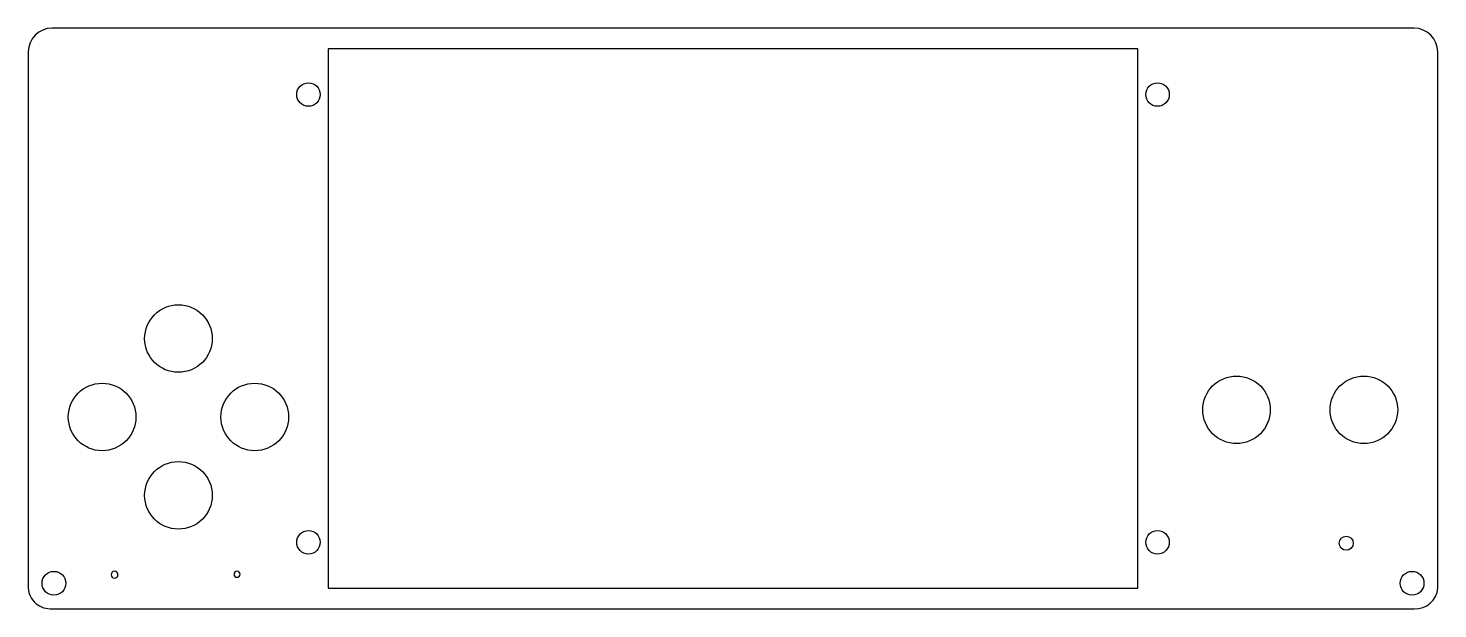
# Model space of a CAD drawing. Header units: millimetres. Extents: x 3 to 153, y 6 to 68.
import ezdxf

# ---------------------------------------------------------------- set-up
doc = ezdxf.new("R2010")
doc.units = ezdxf.units.MM
doc.layers.get('0').update_dxf_attribs({"linetype": 'CONTINUOUS'})

msp = doc.modelspace()

# ---------------------------------------------------------------- linework, layer by layer
for p, q in [((150.2158, 67.8588), (5.1816, 67.8588)), ((2.6416, 65.3188), (2.6416, 8.1788)), ((152.7558, 8.1788), (152.7558, 65.3188)), ((5.207, 5.969), (150.2412, 5.969))]:
    msp.add_line(p, q)
msp.add_lwpolyline([(120.7986, 65.6689), (34.5986, 65.6689), (34.5986, 8.1689), (120.7986, 8.1689)], close=True)
for points in [[(11.8364, 9.2349, 1), (11.8364, 9.9675, 1)], [(24.892, 9.9832, 1), (24.892, 9.3208, 1)]]:
    msp.add_lwpolyline(points, format="xyb", close=True)
for centre, radius in [((32.4866, 60.7822), 1.25), ((122.9106, 60.7822), 1.25), ((18.6436, 34.7726), 3.6), ((131.318, 27.178), 3.6), ((144.8816, 27.178), 3.6), ((10.5156, 26.416), 3.6), ((26.7716, 26.416), 3.6), ((18.6436, 18.0594), 3.6), ((32.4866, 13.0556), 1.25), ((122.9106, 13.0556), 1.25), ((143.002, 12.954), 0.75), ((5.3848, 8.6868), 1.27), ((150.0124, 8.6868), 1.27)]:
    msp.add_circle(centre, radius)
for centre, radius, start, end in [((5.1816, 65.3188), 2.54, 90, 180), ((150.2158, 65.3188), 2.54, 0, 90), ((5.0292, 8.3566), 2.3942, 184.2588, 274.2588), ((150.3936, 8.3312), 2.3671, 266.3086, 356.3086)]:
    msp.add_arc(centre, radius, start, end)

doc.saveas('drawing.dxf')
